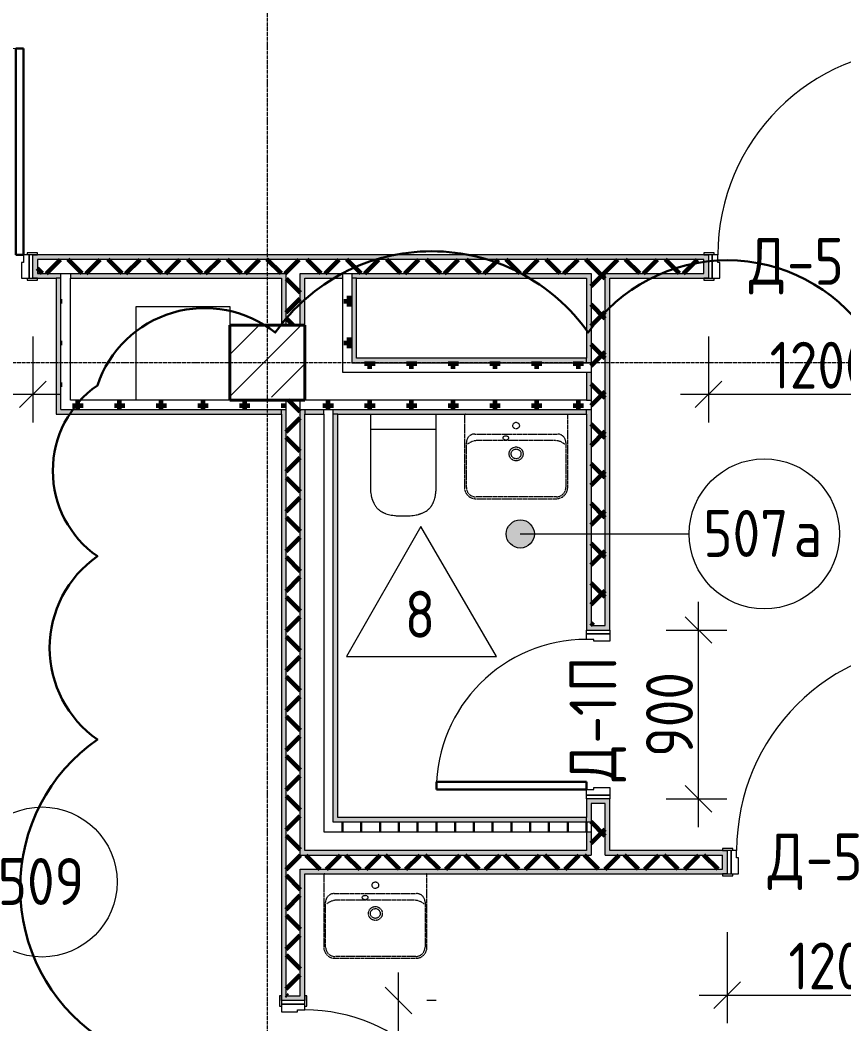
# Model space of a CAD drawing. Header units: millimetres. Extents: x -60946 to 138510, y -262288 to 24501.
# Drawn here: x 54292 to 58681, y -254833 to -249482 of the extents above; entities that cross this region are included whole.
import ezdxf

# ---------------------------------------------------------------- set-up
doc = ezdxf.new("R2010")
doc.units = ezdxf.units.MM
doc.linetypes.add('ADSK_Линия сетки', pattern=[25, 20, -2.5, 0, -2.5])
doc.linetypes.add('ADSK_Невидимые', pattern=[5, 3, -2])
for name, color, linetype, lineweight in [('2)Тип-2', 3, 'Continuous', 60), ('2)Тип-5', 1, 'Continuous', 60), ('Двери', 7, 'Continuous', 9), ('Марки дверей', 7, 'Continuous', 20), ('Марки помещений', 7, 'Continuous', 20), ('Несущие колонны', 7, 'Continuous', 18), ('Обобщенные модели', 7, 'ADSK_Невидимые', 18), ('Оси', 7, 'Continuous', 9), ('Перекрытие', 7, 'Continuous', 18), ('Размеры', 7, 'Continuous', 9), ('Сантехника', 7, 'Continuous', 18), ('Стены несущие', 7, 'Continuous', 30), ('Стены отделка', 7, 'Continuous', 30), ('Стены штриховка', 7, 'Continuous', 9)]:
    doc.layers.add(name, color=color, linetype=linetype, lineweight=lineweight)
doc.layers.add('2)Тип-4', color=7, linetype='Continuous', lineweight=30, true_color=0x0080c0)
doc.styles.add('GOST Common_2', font='', dxfattribs={"width": 0.9, "height": 250})
doc.styles.get('GOST Common_2').set_extended_font_data('GOST Common')
doc.dimstyles.new('ADSK_Основной_2_5_мм', dxfattribs={"dimscale": 304.8, "dimtxt": 251.428749, "dimasz": 0.463911, "dimexe": 0.492126, "dimexo": 0.984252, "dimgap": 0.098425, "dimtad": 1, "dimrnd": 0.01, "dimdsep": 46, "dimtxsty": 'GOST Common_2', "dimblk1": 'OBLIQUE', "dimblk2": 'OBLIQUE', "dimsah": 1, "dimcen": 0.09, "dimdle": 0.492126, "dimazin": 2, "dimtfac": 1, "dimtdec": 4, "dimtix": 1, "dimtmove": 0, "dimatfit": 3, "dimfxl": 1, "dimtvp": 1, "dimtolj": 1, "dimtzin": 0, "dimlwd": 20, "dimlwe": 20, "dimarcsym": 2})
pattern_1 = [(45, (9.36, -250313.7), (-106.066, 106.066), []), (135, (9.36, -250313.7), (-106.066, -106.066), [])]
pattern_2 = [(0, (9.36, -250313.7), (111.125, 111.125), [55.562, -166.687]), (90, (37.14, -250341.49), (-111.125, 111.125), [55.562, -166.687])]

# ---------------------------------------------------------------- blocks, each defined once
blk = doc.blocks.new('ADSK_КолоннаЖБ_Прямоугольная - 400x400 мм-1807143-Маркировочный 5-й')
at = {"layer": 'Несущие колонны', "lineweight": 40}
for p, q in [((-200, 200), (200, 200)), ((-200, -200), (-200, 200)), ((200, 200), (200, -200)), ((200, -200), (-200, -200))]:
    blk.add_line(p, q, dxfattribs=at)
blk = doc.blocks.new('Дверь однопольная медицин облиц CPL - Д-5Л 1200х2200 Дверной блок однопольный глухой_ левое открывание-2749538-Маркировочный 5-й')
at = {"layer": 'Двери', "lineweight": 30}
for p, q in [((550, 1162.5), (510, 1162.5)), ((510, 1162.5), (510, 62.5)), ((550, 62.5), (550, 1162.5)), ((510, 62.5), (550, 62.5))]:
    blk.add_line(p, q, dxfattribs=at)
at = {"layer": 'Двери'}
for p, q in [((-625, 72.5), (-625, 62.5)), ((-570, 72.5), (-625, 72.5)), ((-625, 62.5), (-600, 62.5)), ((-580, 62.5), (-600, 62.5)), ((-600, 62.5), (-600, -62.5)), ((-550, 62.5), (-580, 62.5)), ((-580, 62.5), (-580, -62.5)), ((-580, -62.5), (-580, 62.5)), ((-570, 62.5), (-570, 72.5)), ((-550, 22.5), (-550, 62.5)), ((580, 62.5), (550, 62.5)), ((550, 62.5), (550, 22.5)), ((625, 72.5), (570, 72.5)), ((570, 72.5), (570, 62.5)), ((580, -62.5), (580, 62.5)), ((600, 62.5), (580, 62.5)), ((580, 62.5), (580, -62.5)), ((600, -62.5), (600, 62.5)), ((600, 62.5), (625, 62.5)), ((625, 62.5), (625, 72.5)), ((-540, 22.5), (-550, 22.5)), ((-540, -62.5), (-540, 22.5)), ((550, 22.5), (540, 22.5)), ((540, 22.5), (540, -62.5)), ((-600, -62.5), (-625, -62.5)), ((-625, -62.5), (-625, -72.5)), ((-625, -72.5), (-570, -72.5)), ((-600, -62.5), (-580, -62.5)), ((-580, -62.5), (-540, -62.5)), ((-570, -72.5), (-570, -62.5)), ((540, -62.5), (580, -62.5)), ((570, -62.5), (570, -72.5)), ((570, -72.5), (625, -72.5)), ((580, -62.5), (600, -62.5)), ((625, -62.5), (600, -62.5)), ((625, -72.5), (625, -62.5))]:
    blk.add_line(p, q, dxfattribs=at)
blk.add_arc((550, 62.5), 1100, 90, 180, dxfattribs=at)
blk = doc.blocks.new('Дверь однопольная медицин облиц CPL - Д-3Л 1000х2200 Дверной блок однопольный глухой_ левое открывание-2653059-Маркировочный 5-й')
at = {"layer": 'Двери', "lineweight": 30}
for p, q in [((450, 962.5), (410, 962.5)), ((410, 962.5), (410, 62.5)), ((450, 62.5), (450, 962.5)), ((410, 62.5), (450, 62.5))]:
    blk.add_line(p, q, dxfattribs=at)
at = {"layer": 'Двери'}
for p, q in [((-525, 72.5), (-525, 62.5)), ((-470, 72.5), (-525, 72.5)), ((-525, 62.5), (-500, 62.5)), ((-480, 62.5), (-500, 62.5)), ((-500, 62.5), (-500, -62.5)), ((-450, 62.5), (-480, 62.5)), ((-480, 62.5), (-480, -62.5)), ((-480, -62.5), (-480, 62.5)), ((-470, 62.5), (-470, 72.5)), ((-450, 22.5), (-450, 62.5)), ((480, 62.5), (450, 62.5)), ((450, 62.5), (450, 22.5)), ((525, 72.5), (470, 72.5)), ((470, 72.5), (470, 62.5)), ((480, -62.5), (480, 62.5)), ((500, 62.5), (480, 62.5)), ((480, 62.5), (480, -62.5)), ((500, -62.5), (500, 62.5)), ((500, 62.5), (525, 62.5)), ((525, 62.5), (525, 72.5)), ((-440, 22.5), (-450, 22.5)), ((-440, -62.5), (-440, 22.5)), ((450, 22.5), (440, 22.5)), ((440, 22.5), (440, -62.5)), ((-500, -62.5), (-525, -62.5)), ((-525, -62.5), (-525, -72.5)), ((-525, -72.5), (-470, -72.5)), ((-500, -62.5), (-480, -62.5)), ((-480, -62.5), (-440, -62.5)), ((-470, -72.5), (-470, -62.5)), ((440, -62.5), (480, -62.5)), ((470, -62.5), (470, -72.5)), ((470, -72.5), (525, -72.5)), ((480, -62.5), (500, -62.5)), ((525, -62.5), (500, -62.5)), ((525, -72.5), (525, -62.5))]:
    blk.add_line(p, q, dxfattribs=at)
blk.add_arc((450, 62.5), 900, 90, 180, dxfattribs=at)
blk = doc.blocks.new('Дверь однопольная медицин облиц CPL - Д-5Л 1200х2200 Дверной блок однопольный глухой_ левое открывание-2653063-Маркировочный 5-й')
at = {"layer": 'Двери', "lineweight": 30}
for p, q in [((550, 1162.5), (510, 1162.5)), ((510, 1162.5), (510, 62.5)), ((550, 62.5), (550, 1162.5)), ((510, 62.5), (550, 62.5))]:
    blk.add_line(p, q, dxfattribs=at)
at = {"layer": 'Двери'}
for p, q in [((-625, 72.5), (-625, 62.5)), ((-570, 72.5), (-625, 72.5)), ((-625, 62.5), (-600, 62.5)), ((-580, 62.5), (-600, 62.5)), ((-600, 62.5), (-600, -62.5)), ((-550, 62.5), (-580, 62.5)), ((-580, 62.5), (-580, -62.5)), ((-580, -62.5), (-580, 62.5)), ((-570, 62.5), (-570, 72.5)), ((-550, 22.5), (-550, 62.5)), ((580, 62.5), (550, 62.5)), ((550, 62.5), (550, 22.5)), ((625, 72.5), (570, 72.5)), ((570, 72.5), (570, 62.5)), ((580, -62.5), (580, 62.5)), ((600, 62.5), (580, 62.5)), ((580, 62.5), (580, -62.5)), ((600, -62.5), (600, 62.5)), ((600, 62.5), (625, 62.5)), ((625, 62.5), (625, 72.5)), ((-540, 22.5), (-550, 22.5)), ((-540, -62.5), (-540, 22.5)), ((550, 22.5), (540, 22.5)), ((540, 22.5), (540, -62.5)), ((-600, -62.5), (-625, -62.5)), ((-625, -62.5), (-625, -72.5)), ((-625, -72.5), (-570, -72.5)), ((-600, -62.5), (-580, -62.5)), ((-580, -62.5), (-540, -62.5)), ((-570, -72.5), (-570, -62.5)), ((540, -62.5), (580, -62.5)), ((570, -62.5), (570, -72.5)), ((570, -72.5), (625, -72.5)), ((580, -62.5), (600, -62.5)), ((625, -62.5), (600, -62.5)), ((625, -72.5), (625, -62.5))]:
    blk.add_line(p, q, dxfattribs=at)
blk.add_arc((550, 62.5), 1100, 90, 180, dxfattribs=at)
blk = doc.blocks.new('Дверь однопольная медицин облиц CPL - Д-1П 950х2200 Дверной блок однопольный глухой_ правое открывание-2694544-Маркировочный 5-й')
at = {"layer": 'Двери', "lineweight": 30}
for p, q in [((-400, 862.5), (-360, 862.5)), ((-400, 62.5), (-400, 862.5)), ((-360, 862.5), (-360, 62.5)), ((-360, 62.5), (-400, 62.5))]:
    blk.add_line(p, q, dxfattribs=at)
at = {"layer": 'Двери'}
for p, q in [((-450, 62.5), (-430, 62.5)), ((-450, -62.5), (-450, 62.5)), ((-430, 62.5), (-400, 62.5)), ((-430, -62.5), (-430, 62.5)), ((-430, 62.5), (-430, -62.5)), ((-400, 62.5), (-400, 22.5)), ((400, 62.5), (430, 62.5)), ((400, 22.5), (400, 62.5)), ((430, 62.5), (430, -62.5)), ((430, 62.5), (450, 62.5)), ((430, -62.5), (430, 62.5)), ((450, 62.5), (450, -62.5)), ((-400, 22.5), (-390, 22.5)), ((-390, 22.5), (-390, -62.5)), ((390, 22.5), (400, 22.5)), ((390, -62.5), (390, 22.5)), ((-430, -62.5), (-450, -62.5)), ((-390, -62.5), (-430, -62.5)), ((430, -62.5), (390, -62.5)), ((450, -62.5), (430, -62.5))]:
    blk.add_line(p, q, dxfattribs=at)
blk.add_arc((-400, 62.5), 800, 0, 90, dxfattribs=at)
blk = doc.blocks.new('раковина малая EMMA SQUARE- Gala -27000 - 2700001 White в СУ-989951-Маркировочный 5-й')
at = {"layer": 'Обобщенные модели'}
for p, q in [((340, 487.5), (-90, 487.5)), ((-90, 477.5), (340, 477.5)), ((-150, 427.5), (-150, 42.5)), ((-140, 187.5), (-140, 427.5)), ((390, 427.5), (390, 187.5)), ((400, 42.5), (400, 427.5)), ((-80, 177.5), (330, 177.5)), ((345, 142.5), (-95, 142.5))]:
    blk.add_line(p, q, dxfattribs=at)
for centre, radius in [((125, 248.4), 37), ((125, 248.4), 26), ((125, 97.5), 17.5)]:
    blk.add_circle(centre, radius, dxfattribs=at)
for centre, radius, start, end in [((-90, 427.5), 60, 90, 180), ((340, 427.5), 60, 360, 90), ((-90, 427.5), 50, 90, 180), ((340, 427.5), 50, 0, 90), ((-95, 187.5), 45, 180, 270), ((-80, 261.9), 84.4, 229.7166, 270), ((330, 261.9), 84.4, 270, 310.2834), ((345, 187.5), 45, 270, 360), ((-145, 42.5), 5, 180, 270), ((395, 42.5), 5, 270, 360)]:
    blk.add_arc(centre, radius, start, end, dxfattribs=at)
blk.add_ellipse((179.6, 163.4), major_axis=(-15, 0), ratio=0.78541, dxfattribs=at)
blk = doc.blocks.new('Унитаз с инсталляцией безободковый - 34647L000 White-523071-Маркировочный 5-й')
at = {"layer": 'Сантехника'}
for p, q in [((-56.5, 397.5), (-56.5, 37.5)), ((293.8, 37.5), (293.8, 395.2)), ((-56.4, 118), (293.8, 118))]:
    blk.add_line(p, q, dxfattribs=at)
for points, knots in [([(124.3, 578.3), (116.2, 578.5), (101.1, 578.7), (81.6, 578), (64.7, 576.4), (50.3, 574), (40, 571.6), (32.7, 569.5), (27.6, 567.9), (22.8, 566.1), (16.9, 563.8), (7.5, 559.6), (-3.8, 553.7), (-15, 545.5), (-23.1, 536.9), (-28.5, 529.6), (-31.7, 525), (-34, 521.3), (-36.4, 517.3), (-38.7, 513), (-41, 508.4), (-43.2, 503.3), (-45.3, 497.8), (-48, 489.9), (-51, 478.7), (-53.9, 462.9), (-56, 444.4), (-57, 423), (-56.8, 406.3), (-56.5, 397.5)], [0, 0, 0, 0, 0.041667, 0.083333, 0.125, 0.166667, 0.208333, 0.229167, 0.25, 0.270833, 0.291667, 0.333333, 0.416667, 0.5, 0.583333, 0.625, 0.645833, 0.666667, 0.6875, 0.708333, 0.729167, 0.75, 0.770833, 0.791667, 0.833333, 0.875, 0.916667, 0.958333, 1, 1, 1, 1]), ([(293.8, 395.2), (294.1, 404.3), (294.3, 421.4), (293.5, 442.6), (291.6, 460.3), (289.5, 472.4), (287.5, 480.8), (286.2, 485.5), (285, 489.1), (284.2, 491.6), (283.3, 494), (282.4, 496.3), (281.5, 498.5), (280.6, 500.6), (279.7, 502.6), (278.8, 504.5), (277.9, 506.4), (276.8, 508.7), (274.7, 512.7), (271.9, 518), (268.7, 523.8), (265.2, 529.1), (261.5, 534.1), (257.3, 538.8), (252.3, 543.5), (246.6, 548.1), (240.9, 552.1), (235.7, 555.4), (231.5, 557.8), (226.9, 560.3), (222, 562.7), (216.6, 565), (209, 568), (198.2, 571.4), (183.3, 574.8), (166.2, 577.3), (146.8, 578.6), (132.1, 578.5), (124.3, 578.3)], [0, 0, 0, 0, 0.041667, 0.083333, 0.125, 0.166667, 0.1875, 0.208333, 0.21875, 0.229167, 0.239583, 0.25, 0.260417, 0.270833, 0.28125, 0.291667, 0.302083, 0.3125, 0.333333, 0.375, 0.416667, 0.458333, 0.5, 0.541667, 0.583333, 0.625, 0.666667, 0.6875, 0.708333, 0.729167, 0.75, 0.770833, 0.791667, 0.833333, 0.875, 0.916667, 0.958333, 1, 1, 1, 1])]:
    blk.add_open_spline(points, degree=3, knots=knots, dxfattribs=at)
blk = doc.blocks.new('раковина малая EMMA SQUARE- Gala -27000 - 2700001 White-582192-Маркировочный 5-й')
at = {"layer": 'Обобщенные модели'}
for p, q in [((340, 512.5), (-90, 512.5)), ((-90, 502.5), (340, 502.5)), ((-150, 452.5), (-150, 67.5)), ((-140, 212.5), (-140, 452.5)), ((390, 452.5), (390, 212.5)), ((400, 67.5), (400, 452.5)), ((345, 167.5), (-95, 167.5)), ((-80, 202.5), (330, 202.5))]:
    blk.add_line(p, q, dxfattribs=at)
for centre, radius in [((125, 273.4), 37), ((125, 273.4), 26), ((125, 122.5), 17.5)]:
    blk.add_circle(centre, radius, dxfattribs=at)
for centre, radius, start, end in [((-90, 452.5), 60, 90, 180), ((-90, 452.5), 50, 90, 180), ((340, 452.5), 60, 360, 90), ((340, 452.5), 50, 0, 90), ((-80, 286.9), 84.4, 229.7166, 270), ((330, 286.9), 84.4, 270, 310.2834), ((-95, 212.5), 45, 180, 270), ((345, 212.5), 45, 270, 360), ((-145, 67.5), 5, 180, 270), ((395, 67.5), 5, 270, 0)]:
    blk.add_arc(centre, radius, start, end, dxfattribs=at)
blk.add_ellipse((179.6, 188.4), major_axis=(-15, 0), ratio=0.78541, dxfattribs=at)
blk = doc.blocks.new('ADSK_Марка_Помещение_ОдноЗначение - Номер-159740-Маркировочный 5-й')
at = {"layer": 'Марки помещений'}
blk.add_circle((0, 0), 4, dxfattribs=at)
blk = doc.blocks.new('_Oblique')
at = {"color": 0, "linetype": 'ByBlock', "lineweight": -2}
blk.add_line((-0.5, -0.5), (0.5, 0.5), dxfattribs=at)
blk = doc.blocks.new('*D6878')
at = {"layer": 'Defpoints', "color": 0, "transparency": 16777216}
for p in [(57434.4, -252733.7), (57906.6, -252733.7), (57434.4, -253633.7)]:
    blk.add_point(p, dxfattribs=at)
at = {"layer": 'Размеры', "color": 0, "lineweight": 20, "transparency": 16777216}
for p, q in [((57906.6, -253783.7), (57906.6, -252583.7)), ((57734.4, -252733.7), (58056.6, -252733.7)), ((57734.4, -253633.7), (58056.6, -253633.7))]:
    blk.add_line(p, q, dxfattribs=at)
at = {"layer": 'Размеры', "color": 0, "lineweight": 20, "transparency": 16777216, "xscale": 141.4, "yscale": 141.4, "zscale": 141.4}
for p, rotation in [((57906.6, -252733.7), 90), ((57906.6, -253633.7), 270)]:
    blk.add_blockref('_Oblique', p, dxfattribs=dict(at, rotation=rotation))
at = {"layer": 'Размеры', "color": 0, "lineweight": 9, "transparency": 16777216, "insert": (57751.6, -253183.7), "char_height": 250, "width": 567.632, "attachment_point": 5, "rotation": 90, "style": 'GOST Common_2'}
blk.add_mtext('\\A1;900', dxfattribs=at)
blk = doc.blocks.new('*D6879')
at = {"layer": 'Defpoints', "color": 0, "transparency": 16777216}
for p in [(58059.4, -254043.7), (59259.4, -254043.7), (59259.4, -254679.6)]:
    blk.add_point(p, dxfattribs=at)
at = {"layer": 'Размеры', "color": 0, "lineweight": 20, "transparency": 16777216}
for p, q in [((58059.4, -254343.7), (58059.4, -254829.6)), ((59259.4, -254343.7), (59259.4, -254829.6)), ((57909.4, -254679.6), (59409.4, -254679.6))]:
    blk.add_line(p, q, dxfattribs=at)
at = {"layer": 'Размеры', "color": 0, "lineweight": 20, "transparency": 16777216, "xscale": 141.4, "yscale": 141.4, "zscale": 141.4, "rotation": 180}
blk.add_blockref('_Oblique', (58059.4, -254679.6), dxfattribs=at)
at = {"layer": 'Размеры', "color": 0, "lineweight": 20, "transparency": 16777216, "xscale": 141.4, "yscale": 141.4, "zscale": 141.4}
blk.add_blockref('_Oblique', (59259.4, -254679.6), dxfattribs=at)
at = {"layer": 'Размеры', "color": 0, "lineweight": 9, "transparency": 16777216, "insert": (58659.4, -254524.6), "char_height": 250, "width": 700.591, "attachment_point": 5, "style": 'GOST Common_2'}
blk.add_mtext('\\A1;1200', dxfattribs=at)
blk = doc.blocks.new('*D6880')
at = {"layer": 'Defpoints', "color": 0, "transparency": 16777216}
for p in [(57959.4, -250868.7), (59159.4, -250868.7), (59159.4, -251477.1)]:
    blk.add_point(p, dxfattribs=at)
at = {"layer": 'Размеры', "color": 0, "lineweight": 20, "transparency": 16777216}
for p, q in [((57959.4, -251168.7), (57959.4, -251627.1)), ((59159.4, -251168.7), (59159.4, -251627.1)), ((57809.4, -251477.1), (59309.4, -251477.1))]:
    blk.add_line(p, q, dxfattribs=at)
at = {"layer": 'Размеры', "color": 0, "lineweight": 20, "transparency": 16777216, "xscale": 141.4, "yscale": 141.4, "zscale": 141.4, "rotation": 180}
blk.add_blockref('_Oblique', (57959.4, -251477.1), dxfattribs=at)
at = {"layer": 'Размеры', "color": 0, "lineweight": 20, "transparency": 16777216, "xscale": 141.4, "yscale": 141.4, "zscale": 141.4}
blk.add_blockref('_Oblique', (59159.4, -251477.1), dxfattribs=at)
at = {"layer": 'Размеры', "color": 0, "lineweight": 9, "transparency": 16777216, "insert": (58559.4, -251322.1), "char_height": 250, "width": 700.591, "attachment_point": 5, "style": 'GOST Common_2'}
blk.add_mtext('\\A1;1200', dxfattribs=at)
blk = doc.blocks.new('*D6882')
at = {"layer": 'Defpoints', "color": 0, "transparency": 16777216}
for p in [(53159.4, -250868.7), (54359.4, -250868.7), (54359.4, -251477.1)]:
    blk.add_point(p, dxfattribs=at)
at = {"layer": 'Размеры', "color": 0, "lineweight": 20, "transparency": 16777216}
for p, q in [((53159.4, -251168.7), (53159.4, -251627.1)), ((54359.4, -251168.7), (54359.4, -251627.1)), ((53009.4, -251477.1), (54509.4, -251477.1))]:
    blk.add_line(p, q, dxfattribs=at)
at = {"layer": 'Размеры', "color": 0, "lineweight": 20, "transparency": 16777216, "xscale": 141.4, "yscale": 141.4, "zscale": 141.4, "rotation": 180}
blk.add_blockref('_Oblique', (53159.4, -251477.1), dxfattribs=at)
at = {"layer": 'Размеры', "color": 0, "lineweight": 20, "transparency": 16777216, "xscale": 141.4, "yscale": 141.4, "zscale": 141.4}
blk.add_blockref('_Oblique', (54359.4, -251477.1), dxfattribs=at)
at = {"layer": 'Размеры', "color": 0, "lineweight": 9, "transparency": 16777216, "insert": (53759.4, -251322.1), "char_height": 250, "width": 700.591, "attachment_point": 5, "style": 'GOST Common_2'}
blk.add_mtext('\\A1;1200', dxfattribs=at)
blk = doc.blocks.new('*D6883')
at = {"layer": 'Defpoints', "color": 0, "transparency": 16777216}
for p in [(56207.9, -254708.7), (56307.9, -254708.7), (56207.9, -255708.7)]:
    blk.add_point(p, dxfattribs=at)
at = {"layer": 'Размеры', "color": 0, "lineweight": 20, "transparency": 16777216}
for p, q in [((56307.9, -255858.7), (56307.9, -254558.7)), ((56507.9, -254708.7), (56457.9, -254708.7)), ((56507.9, -255708.7), (56457.9, -255708.7))]:
    blk.add_line(p, q, dxfattribs=at)
at = {"layer": 'Размеры', "color": 0, "lineweight": 20, "transparency": 16777216, "xscale": 141.4, "yscale": 141.4, "zscale": 141.4}
for p, rotation in [((56307.9, -254708.7), 90), ((56307.9, -255708.7), 270)]:
    blk.add_blockref('_Oblique', p, dxfattribs=dict(at, rotation=rotation))
at = {"layer": 'Размеры', "color": 0, "lineweight": 9, "transparency": 16777216, "insert": (56152.9, -255208.7), "char_height": 250, "width": 700.591, "attachment_point": 5, "rotation": 90, "style": 'GOST Common_2'}
blk.add_mtext('\\A1;1000', dxfattribs=at)
blk = doc.blocks.new('ADSK_Марка_Помещение_ТипПола_ГОСТ21-501-2011 - Отделка пола-1456712-Маркировочный 5-й')
at = {"layer": 'Марки помещений'}
for p, q in [((0, 6.934), (-3.965, 0)), ((4.041, 0), (0, 6.934)), ((-3.965, 0), (4.041, 0))]:
    blk.add_line(p, q, dxfattribs=at)

msp = doc.modelspace()

# ---------------------------------------------------------------- hatches: boundary and pattern name
at = {"layer": '2)Тип-2'}
h = msp.add_hatch(color=256, dxfattribs=at)
h.paths.add_polyline_path([(61460.6791, -250758.7359), (61559.3615, -250758.7359), (61559.3615, -250733.7359), (59184.3615, -250733.7359), (59184.3615, -250758.7359), (60016.7655, -250758.7359)])
h.paths.add_polyline_path([(45577.63, -250758.7359), (50909.3615, -250758.7359), (50909.3615, -250733.7359), (44259.3615, -250733.7359), (44259.3615, -250758.7359)])
h.paths.add_polyline_path([(57128.9384, -250758.7359), (57934.3615, -250758.7359), (57934.3615, -250733.7359), (54384.3615, -250733.7359), (54384.3615, -250758.7359), (55685.0249, -250758.7359)])
h.paths.add_polyline_path([(52159.3615, -250758.7359), (53134.3615, -250758.7359), (53134.3615, -250733.7359), (52159.3615, -250733.7359)])
h = msp.add_hatch(color=256, dxfattribs=at)
h.paths.add_polyline_path([(56084.3615, -250858.7359), (57334.3615, -250858.7359), (57334.3615, -250833.7359), (56059.3615, -250833.7359), (56059.3615, -250858.7359)])
h.paths.add_polyline_path([(49909.3707, -250858.7359), (50734.3615, -250858.7359), (50734.3615, -250833.7359), (48659.3615, -250833.7359), (48659.3615, -250858.7359)])
h.paths.add_polyline_path([(61460.6791, -250858.7359), (61559.3615, -250858.7359), (61559.3615, -250833.7359), (59184.3615, -250833.7359), (59184.3615, -250733.7359), (59159.3615, -250733.7359), (59159.3615, -250858.7359), (60016.7655, -250858.7359)])
h.paths.add_polyline_path([(50934.3615, -250858.7359), (50934.3615, -250733.7359), (50909.3615, -250733.7359), (50909.3615, -250833.7359), (50784.3615, -250833.7359), (50784.3615, -250858.7359), (50809.3615, -250858.7359)])
h.paths.add_polyline_path([(45484.3615, -250858.7359), (45509.3615, -250858.7359), (45509.3615, -250833.7359), (44309.3615, -250833.7359), (44309.3615, -250858.7359)])
h.paths.add_polyline_path([(57434.3615, -250858.7359), (57959.3615, -250858.7359), (57959.3615, -250733.7359), (57934.3615, -250733.7359), (57934.3615, -250833.7359), (57409.3615, -250833.7359), (57409.3615, -250858.7359)])
h.paths.add_polyline_path([(52334.3615, -250858.7359), (52959.3615, -250858.7359), (52959.3615, -250833.7359), (52334.3615, -250833.7359)])
h.paths.add_polyline_path([(52134.3615, -250858.7359), (52284.3615, -250858.7359), (52284.3615, -250833.7359), (52159.3615, -250833.7359), (52159.3615, -250733.7359), (52134.3615, -250733.7359)])
h.paths.add_polyline_path([(45584.3615, -250858.7359), (48609.3615, -250858.7359), (48609.3615, -250833.7359), (45584.3615, -250833.7359)])
h.paths.add_polyline_path([(55809.3615, -250858.7359), (56009.3615, -250858.7359), (56009.3615, -250833.7359), (55784.3615, -250833.7359), (55784.3615, -250858.7359)])
h.paths.add_polyline_path([(55685.0249, -250858.7359), (55709.3615, -250858.7359), (55709.3615, -250833.7359), (54559.3615, -250833.7359), (54559.3615, -250858.7359), (55684.3615, -250858.7359)])
h.paths.add_polyline_path([(53159.3615, -250858.7359), (53159.3615, -250733.7359), (53134.3615, -250733.7359), (53134.3615, -250833.7359), (53009.3615, -250833.7359), (53009.3615, -250858.7359), (53034.3615, -250858.7359)])
h.paths.add_polyline_path([(54509.3615, -250858.7359), (54509.3615, -250833.7359), (54384.3615, -250833.7359), (54384.3615, -250733.7359), (54359.3615, -250733.7359), (54359.3615, -250858.7359), (54484.3615, -250858.7359)])
h = msp.add_hatch(dxfattribs=at)
h.set_pattern_fill('FP_4', color=256, style=0, pattern_type=2)
h.set_pattern_definition(pattern_1)
h.paths.add_polyline_path([(45509.3615, -250833.7359), (50909.3615, -250833.7359), (50909.3615, -250758.7359), (44259.3615, -250758.7359), (44259.3615, -250833.7359), (44309.3615, -250833.7359)])
h.paths.add_polyline_path([(57409.3615, -250833.7359), (57934.3615, -250833.7359), (57934.3615, -250758.7359), (54384.3615, -250758.7359), (54384.3615, -250833.7359), (57334.3615, -250833.7359)])
h.paths.add_polyline_path([(59184.3615, -250833.7359), (61559.3615, -250833.7359), (61559.3615, -250758.7359), (59184.3615, -250758.7359)])
h.paths.add_polyline_path([(53134.3615, -250833.7359), (53134.3615, -250758.7359), (52159.3615, -250758.7359), (52159.3615, -250833.7359), (53009.3615, -250833.7359)])
h = msp.add_hatch(color=256, dxfattribs=at)
h.paths.add_polyline_path([(55709.3615, -257258.7359), (55709.3615, -255733.7359), (55809.3615, -255733.7359), (55809.3615, -255708.7359), (55684.3615, -255708.7359), (55684.3615, -257258.7359)])
h.paths.add_polyline_path([(55684.3615, -254708.7359), (55809.3615, -254708.7359), (55809.3615, -254683.7359), (55709.3615, -254683.7359), (55709.3615, -251558.7359), (55684.3615, -251558.7359), (55684.3615, -252313.4587)])
h.paths.add_polyline_path([(55709.3615, -251108.7359), (55709.3615, -250858.7359), (55684.3615, -250858.7359), (55685.0249, -251108.7359)])
h = msp.add_hatch(dxfattribs=at)
h.set_pattern_fill('FP_4', color=256, style=0, pattern_type=2)
h.set_pattern_definition(pattern_1)
h.paths.add_polyline_path([(55709.3615, -257258.7359), (55784.3615, -257258.7359), (55784.3615, -255733.7359), (55709.3615, -255733.7359)])
h.paths.add_polyline_path([(55784.3615, -254683.7359), (55784.3615, -251508.7359), (55709.3615, -251508.7359), (55709.3615, -254683.7359)])
h.paths.add_polyline_path([(55784.3615, -251108.7359), (55784.3615, -250833.7359), (55709.3615, -250833.7359), (55709.3615, -251108.7359)])
h = msp.add_hatch(color=256, dxfattribs=at)
h.paths.add_polyline_path([(55784.3615, -257258.7359), (55809.3615, -257258.7359), (55809.3615, -255733.7359), (55784.3615, -255733.7359)])
h.paths.add_polyline_path([(55784.3615, -254683.7359), (55809.3615, -254683.7359), (55809.3615, -254008.7359), (55784.3615, -254008.7359), (55784.3615, -254223.3363)])
h.paths.add_polyline_path([(55784.3615, -253933.7359), (55809.3615, -253933.7359), (55809.3615, -251558.7359), (55784.3615, -251558.7359), (55784.3615, -253586.7104)])
h.paths.add_polyline_path([(55809.3615, -251108.7359), (55809.3615, -250858.7359), (55784.3615, -250858.7359), (55784.3615, -251108.7359)])
h = msp.add_hatch(color=256, dxfattribs=at)
h.paths.add_polyline_path([(57334.3615, -253908.7359), (57334.3615, -253808.7359), (57309.3615, -253808.7359), (57309.3615, -253908.7359)])
h.paths.add_polyline_path([(57334.3615, -253758.7359), (57334.3615, -253658.7359), (57309.3615, -253658.7359), (57309.3615, -253758.7359)])
h.paths.add_polyline_path([(57309.3615, -252708.7359), (57334.3615, -252708.7359), (57334.3615, -251558.7359), (57309.3615, -251558.7359), (57309.3615, -252313.4587)])
h.paths.add_polyline_path([(57334.3615, -251508.7359), (57334.3615, -251358.7359), (57309.3615, -251358.7359), (57309.3615, -251508.7359)])
h.paths.add_polyline_path([(57334.3615, -251308.7359), (57334.3615, -250858.7359), (57309.3615, -250858.7359), (57309.3615, -251308.7359)])
h = msp.add_hatch(color=256, dxfattribs=at)
h.paths.add_polyline_path([(57434.3615, -253908.7359), (57434.3615, -253633.7359), (57309.3615, -253633.7359), (57309.3615, -253658.7359), (57409.3615, -253658.7359), (57409.3615, -253908.7359)])
h.paths.add_polyline_path([(57309.3615, -252733.7359), (57434.3615, -252733.7359), (57434.3615, -250858.7359), (57409.3615, -250858.7359), (57409.3615, -252708.7359), (57309.3615, -252708.7359)])
h = msp.add_hatch(dxfattribs=at)
h.set_pattern_fill('FP_4', color=256, style=0, pattern_type=2)
h.set_pattern_definition(pattern_1)
h.paths.add_polyline_path([(57409.3615, -253933.7359), (57409.3615, -253658.7359), (57334.3615, -253658.7359), (57334.3615, -253933.7359)])
h.paths.add_polyline_path([(57334.3615, -252708.7359), (57409.3615, -252708.7359), (57409.3615, -250833.7359), (57334.3615, -250833.7359), (57334.3615, -252313.4587)])
h = msp.add_hatch(color=256, dxfattribs=at)
h.paths.add_polyline_path([(57850.8952, -254033.7359), (58059.3615, -254033.7359), (58059.3615, -253908.7359), (58034.3615, -253908.7359), (58034.3615, -254008.7359), (55809.3615, -254008.7359), (55809.3615, -254033.7359), (57128.9384, -254033.7359)])
h.paths.add_polyline_path([(61559.3615, -254033.7359), (61559.3615, -254008.7359), (59284.3615, -254008.7359), (59284.3615, -253908.7359), (59259.3615, -253908.7359), (59259.3615, -254033.7359), (61460.6791, -254033.7359)])
h = msp.add_hatch(color=256, dxfattribs=at)
h.paths.add_polyline_path([(57334.3615, -253933.7359), (57334.3615, -253908.7359), (55809.3615, -253908.7359), (55809.3615, -253933.7359), (57128.9384, -253933.7359)])
h.paths.add_polyline_path([(61559.3615, -253933.7359), (61559.3615, -253908.7359), (59284.3615, -253908.7359), (59284.3615, -253933.7359), (61460.6791, -253933.7359)])
h.paths.add_polyline_path([(57409.3615, -253933.7359), (58034.3615, -253933.7359), (58034.3615, -253908.7359), (57409.3615, -253908.7359)])
h = msp.add_hatch(dxfattribs=at)
h.set_pattern_fill('FP_4', color=256, style=0, pattern_type=2)
h.set_pattern_definition(pattern_1)
h.paths.add_polyline_path([(59284.3615, -254008.7359), (61559.3615, -254008.7359), (61559.3615, -253933.7359), (59284.3615, -253933.7359)])
h.paths.add_polyline_path([(57128.9384, -254008.7359), (58034.3615, -254008.7359), (58034.3615, -253933.7359), (55784.3615, -253933.7359), (55784.3615, -254008.7359), (56406.9817, -254008.7359)])
at = {"layer": '2)Тип-4', "true_color": 0x0080c0, "transparency": 33554687}
for points in [[(55959.3615, -253758.7359), (55984.3615, -253758.7359), (55984.3615, -251583.7359), (55959.3615, -251583.7359), (55959.3615, -253586.7104)], [(57128.9384, -253758.7359), (57309.3615, -253758.7359), (57309.3615, -253733.7359), (55984.3615, -253733.7359), (55984.3615, -253758.7359), (56406.9817, -253758.7359)]]:
    msp.add_hatch(color=142, dxfattribs=at).paths.add_polyline_path(points)
h = msp.add_hatch(dxfattribs=at)
h.set_pattern_fill('FP_5', color=142, style=0, pattern_type=2)
h.set_pattern_definition([(90, (9.36, -250313.7), (-100, 6e-15), [])])
h.paths.add_polyline_path([(56406.9817, -253808.7359), (57334.3615, -253808.7359), (57334.3615, -253758.7359), (55959.3615, -253758.7359), (55959.3615, -253808.7359), (55984.3615, -253808.7359)])
at = {"layer": '2)Тип-5', "true_color": 0xd50000}
for points in [[(54509.3615, -251558.7359), (54509.3615, -250858.7359), (54484.3615, -250858.7359), (54484.3615, -251558.7359)], [(56059.3615, -251283.7359), (56084.3615, -251283.7359), (56084.3615, -250858.7359), (56059.3615, -250858.7359), (56059.3615, -251040.207)], [(56406.9817, -251308.7359), (57309.3615, -251308.7359), (57309.3615, -251283.7359), (56059.3615, -251283.7359), (56059.3615, -251308.7359)], [(54484.3615, -251583.7359), (55684.3615, -251583.7359), (55684.3615, -251558.7359), (54484.3615, -251558.7359)]]:
    msp.add_hatch(color=12, dxfattribs=at).paths.add_polyline_path(points)
h = msp.add_hatch(dxfattribs=at)
h.set_pattern_fill('FP_8', color=12, style=0, pattern_type=2)
h.set_pattern_definition(pattern_2)
h.paths.add_polyline_path([(54559.3615, -251508.7359), (54559.3615, -250833.7359), (54509.3615, -250833.7359), (54509.3615, -251508.7359)])
h = msp.add_hatch(dxfattribs=at)
h.set_pattern_fill('FP_8', color=12, style=0, pattern_type=2)
h.set_pattern_definition(pattern_2)
h.paths.add_polyline_path([(56059.3615, -251308.7359), (56059.3615, -250833.7359), (56009.3615, -250833.7359), (56009.3615, -251308.7359), (56046.0033, -251308.7359)])
h = msp.add_hatch(dxfattribs=at)
h.set_pattern_fill('FP_8', color=12, style=0, pattern_type=2)
h.set_pattern_definition(pattern_2)
h.paths.add_polyline_path([(56406.9817, -251358.7359), (57334.3615, -251358.7359), (57334.3615, -251308.7359), (56009.3615, -251308.7359), (56009.3615, -251358.7359), (56046.0033, -251358.7359)])
h = msp.add_hatch(dxfattribs=at)
h.set_pattern_fill('FP_8', color=12, style=0, pattern_type=2)
h.set_pattern_definition(pattern_2)
h.paths.add_polyline_path([(55709.3615, -251558.7359), (55709.3615, -251508.7359), (54509.3615, -251508.7359), (54509.3615, -251558.7359), (55685.0249, -251558.7359)])
h = msp.add_hatch(dxfattribs=at)
h.set_pattern_fill('FP_8', color=12, style=0, pattern_type=2)
h.set_pattern_definition(pattern_2)
h.paths.add_polyline_path([(56046.0033, -251558.7359), (57334.3615, -251558.7359), (57334.3615, -251508.7359), (55784.3615, -251508.7359), (55784.3615, -251558.7359), (55959.3615, -251558.7359)])
h = msp.add_hatch(color=12, dxfattribs=at)
h.paths.add_polyline_path([(57128.9384, -251583.7359), (57309.3615, -251583.7359), (57309.3615, -251558.7359), (55959.3615, -251558.7359), (55959.3615, -251583.7359), (56406.9817, -251583.7359)])
h.paths.add_polyline_path([(55809.3615, -251583.7359), (55909.3615, -251583.7359), (55909.3615, -251558.7359), (55809.3615, -251558.7359)])
at = {"layer": 'Марки помещений'}
h = msp.add_hatch(color=256, dxfattribs=at)
edge = h.paths.add_edge_path()
edge.add_arc((56956.7304, -252221.559), 75, 0, 360)
at = {"layer": 'Несущие колонны', "lineweight": 9}
h = msp.add_hatch(dxfattribs=at)
h.set_pattern_fill('FP_1', color=256, style=0, pattern_type=2)
h.set_pattern_definition([(45, (9.36, -250313.7), (-224.5064, 224.5064), []), (45, (233.87, -250313.7), (-224.5064, 224.5064), [396.875, -79.375, 3.353, -76.022])])
h.paths.add_polyline_path([(55709.3615, -251508.7359), (55809.3615, -251508.7359), (55809.3615, -251108.7359), (55409.3615, -251108.7359), (55409.3615, -251508.7359), (55685.0249, -251508.7359)])

# ---------------------------------------------------------------- linework, layer by layer
at = {"layer": '2)Тип-4', "color": 5}
msp.add_lwpolyline([(54703.3522, -254898.6592, -0.52056705), (54703.3522, -253317.0355, -0.52056705), (54703.3522, -252340.5892, -0.52056705), (54703.3522, -251429.4028, -0.52056705), (55651.4044, -251148.4364, -0.52056705), (57318.0879, -251148.4364, -0.52056705), (58799.5758, -251148.4364, -0.52056705), (58857.8415, -252026.7588, -0.52056705), (58857.8415, -253165.7612, -0.52056705), (58857.8415, -254854.9036, -0.52056705), (57568.9834, -254898.6592, -0.52056705), (56005.5335, -254898.6592, -0.52056705)], format="xyb", close=True, dxfattribs=at)
at = {"layer": 'Марки помещений'}
msp.add_line((56956.7304, -252221.559), (57856.8656, -252221.559), dxfattribs=at)
msp.add_circle((56956.7304, -252221.559), 75, dxfattribs=at)
at = {"layer": 'Несущие колонны', "lineweight": 9}
for p, q in [((55684.3615, -251108.7359), (55409.3615, -251108.7359)), ((55409.3615, -251108.7359), (55409.3615, -251508.7359)), ((55709.3615, -251108.7359), (55684.3615, -251108.7359)), ((55784.3615, -251108.7359), (55709.3615, -251108.7359)), ((55809.3615, -251108.7359), (55784.3615, -251108.7359)), ((55809.3615, -251508.7359), (55809.3615, -251108.7359)), ((55409.3615, -251508.7359), (55684.3615, -251508.7359)), ((55684.3615, -251508.7359), (55709.3615, -251508.7359)), ((55709.3615, -251508.7359), (55784.3615, -251508.7359)), ((55784.3615, -251508.7359), (55809.3615, -251508.7359))]:
    msp.add_line(p, q, dxfattribs=at)
at = {"layer": 'Оси', "color": 253, "linetype": 'ADSK_Линия сетки', "lineweight": 5, "true_color": 0xaaaaaa}
for p, q in [((55609.3615, -261287.5872), (55609.3615, -240286.2598)), ((62528.5982, -251308.7359), (-25230.7352, -251308.7359))]:
    msp.add_line(p, q, dxfattribs=at)
at = {"layer": 'Перекрытие'}
for p, q in [((54909.3615, -251508.7359), (54909.3615, -251008.7359)), ((54909.3615, -251008.7359), (55409.3615, -251008.7359)), ((55409.3615, -251008.7359), (55409.3615, -251108.7359))]:
    msp.add_line(p, q, dxfattribs=at)
at = {"layer": 'Стены несущие', "lineweight": 9}
for p, q in [((57959.3615, -250733.7359), (54359.3615, -250733.7359)), ((54359.3615, -250858.7359), (54484.3615, -250858.7359)), ((54559.3615, -250858.7359), (55684.3615, -250858.7359)), ((54559.3615, -251508.7359), (54559.3615, -250858.7359)), ((55684.3615, -250858.7359), (55684.3615, -251108.7359)), ((55809.3615, -251108.7359), (55809.3615, -250858.7359)), ((55809.3615, -250858.7359), (56009.3615, -250858.7359)), ((56009.3615, -250858.7359), (56009.3615, -251358.7359)), ((56084.3615, -250858.7359), (57309.3615, -250858.7359)), ((57309.3615, -250858.7359), (57309.3615, -251283.7359)), ((57434.3615, -250858.7359), (57959.3615, -250858.7359)), ((57434.3615, -252733.7359), (57434.3615, -250858.7359)), ((56009.3615, -251358.7359), (57309.3615, -251358.7359)), ((57309.3615, -251358.7359), (57309.3615, -251508.7359)), ((55709.3615, -251508.7359), (54559.3615, -251508.7359)), ((57309.3615, -251508.7359), (55809.3615, -251508.7359)), ((55684.3615, -251583.7359), (55684.3615, -254708.7359)), ((55809.3615, -253908.7359), (55809.3615, -251583.7359)), ((55909.3615, -251583.7359), (55909.3615, -253808.7359)), ((57309.3615, -251583.7359), (57309.3615, -252733.7359)), ((57309.3615, -253633.7359), (57309.3615, -253733.7359)), ((57434.3615, -253908.7359), (57434.3615, -253633.7359)), ((55909.3615, -253808.7359), (57309.3615, -253808.7359)), ((57309.3615, -253808.7359), (57309.3615, -253908.7359)), ((57309.3615, -253908.7359), (55809.3615, -253908.7359)), ((58059.3615, -253908.7359), (57434.3615, -253908.7359)), ((55809.3615, -254708.7359), (55809.3615, -254033.7359)), ((55809.3615, -254033.7359), (58059.3615, -254033.7359))]:
    msp.add_line(p, q, dxfattribs=at)
at = {"layer": 'Стены отделка', "lineweight": 9}
for p, q in [((54484.3615, -250858.7359), (54484.3615, -251583.7359)), ((56084.3615, -251283.7359), (56084.3615, -250858.7359)), ((57309.3615, -251283.7359), (56084.3615, -251283.7359)), ((54484.3615, -251583.7359), (55684.3615, -251583.7359)), ((55809.3615, -251583.7359), (55909.3615, -251583.7359)), ((55984.3615, -251583.7359), (57309.3615, -251583.7359)), ((55984.3615, -253733.7359), (55984.3615, -251583.7359)), ((57309.3615, -253733.7359), (55984.3615, -253733.7359))]:
    msp.add_line(p, q, dxfattribs=at)
at = {"layer": 'Стены штриховка', "lineweight": 9}
for p, q in [((57934.3615, -250758.7359), (54384.3615, -250758.7359)), ((54384.3615, -250758.7359), (54384.3615, -250833.7359)), ((57934.3615, -250833.7359), (57934.3615, -250758.7359)), ((54384.3615, -250833.7359), (55709.3615, -250833.7359)), ((54509.3615, -250858.7359), (54484.3615, -250858.7359)), ((54509.3615, -251558.7359), (54509.3615, -250833.7359)), ((54559.3615, -250833.7359), (54559.3615, -250858.7359)), ((55709.3615, -251108.7359), (55709.3615, -250833.7359)), ((55784.3615, -251108.7359), (55784.3615, -250833.7359)), ((55784.3615, -250833.7359), (57334.3615, -250833.7359)), ((56009.3615, -250833.7359), (56009.3615, -250858.7359)), ((56059.3615, -250833.7359), (56059.3615, -251308.7359)), ((56084.3615, -250858.7359), (56059.3615, -250858.7359)), ((57334.3615, -250833.7359), (57334.3615, -252708.7359)), ((57409.3615, -250833.7359), (57934.3615, -250833.7359)), ((57409.3615, -252708.7359), (57409.3615, -250833.7359)), ((55684.3615, -251108.7359), (55809.3615, -251108.7359)), ((57309.3615, -251308.7359), (57309.3615, -251283.7359)), ((56059.3615, -251308.7359), (57334.3615, -251308.7359)), ((57309.3615, -251358.7359), (57334.3615, -251358.7359)), ((55784.3615, -251508.7359), (55709.3615, -251508.7359)), ((55709.3615, -254683.7359), (55709.3615, -251508.7359)), ((55784.3615, -253933.7359), (55784.3615, -251508.7359)), ((57309.3615, -251508.7359), (57334.3615, -251508.7359)), ((54509.3615, -251558.7359), (55709.3615, -251558.7359)), ((55684.3615, -251583.7359), (55684.3615, -251558.7359)), ((55784.3615, -251558.7359), (57334.3615, -251558.7359)), ((55809.3615, -251558.7359), (55809.3615, -251583.7359)), ((55909.3615, -251583.7359), (55909.3615, -251558.7359)), ((55959.3615, -253758.7359), (55959.3615, -251558.7359)), ((55984.3615, -251583.7359), (55959.3615, -251583.7359)), ((57309.3615, -251583.7359), (57309.3615, -251558.7359)), ((57334.3615, -252708.7359), (57409.3615, -252708.7359)), ((57409.3615, -253658.7359), (57334.3615, -253658.7359)), ((57334.3615, -253658.7359), (57334.3615, -253933.7359)), ((57409.3615, -253933.7359), (57409.3615, -253658.7359)), ((57309.3615, -253758.7359), (57309.3615, -253733.7359)), ((57334.3615, -253758.7359), (55959.3615, -253758.7359)), ((57309.3615, -253808.7359), (57334.3615, -253808.7359)), ((55784.3615, -253933.7359), (57334.3615, -253933.7359)), ((57409.3615, -253933.7359), (58034.3615, -253933.7359)), ((58034.3615, -254008.7359), (58034.3615, -253933.7359)), ((55784.3615, -254683.7359), (55784.3615, -254008.7359)), ((55784.3615, -254008.7359), (58034.3615, -254008.7359)), ((55709.3615, -254683.7359), (55784.3615, -254683.7359))]:
    msp.add_line(p, q, dxfattribs=at)

# ---------------------------------------------------------------- block references
at = {"layer": 'Двери'}
for name, p in [('Дверь однопольная медицин облиц CPL - Д-5Л 1200х2200 Дверной блок однопольный глухой_ левое открывание-2653063-Маркировочный 5-й', (53759.3615, -250796.2359)), ('Дверь однопольная медицин облиц CPL - Д-5Л 1200х2200 Дверной блок однопольный глухой_ левое открывание-2653063-Маркировочный 5-й', (58559.3615, -250796.2359)), ('Дверь однопольная медицин облиц CPL - Д-5Л 1200х2200 Дверной блок однопольный глухой_ левое открывание-2749538-Маркировочный 5-й', (58659.3615, -253971.2359))]:
    msp.add_blockref(name, p, dxfattribs=at)
at = {"layer": 'Двери', "color": 8, "true_color": 0x7f7f7f, "rotation": 90.00000000000021}
msp.add_blockref('Дверь однопольная медицин облиц CPL - Д-1П 950х2200 Дверной блок однопольный глухой_ правое открывание-2694544-Маркировочный 5-й', (57371.8615, -253183.7359), dxfattribs=at)
at = {"layer": 'Двери', "rotation": 269.9999999999997}
msp.add_blockref('Дверь однопольная медицин облиц CPL - Д-3Л 1000х2200 Дверной блок однопольный глухой_ левое открывание-2653059-Маркировочный 5-й', (55746.8615, -255208.7359), dxfattribs=at)
at = {"layer": 'Марки помещений', "xscale": 99.99999999999993, "yscale": 99.99999999999993, "zscale": 99.99999999999993}
for name, p in [('ADSK_Марка_Помещение_ОдноЗначение - Номер-159740-Маркировочный 5-й', (58256.8656, -252221.559)), ('ADSK_Марка_Помещение_ТипПола_ГОСТ21-501-2011 - Отделка пола-1456712-Маркировочный 5-й', (56426.6043, -252874.9058)), ('ADSK_Марка_Помещение_ОдноЗначение - Номер-159740-Маркировочный 5-й', (54408.4599, -254076.8352))]:
    msp.add_blockref(name, p, dxfattribs=at)
at = {"layer": 'Несущие колонны', "lineweight": 40, "rotation": 89.9999999999999}
msp.add_blockref('ADSK_КолоннаЖБ_Прямоугольная - 400x400 мм-1807143-Маркировочный 5-й', (55609.3615, -251308.7359), dxfattribs=at)
at = {"layer": 'Сантехника', "rotation": 180}
for name, p in [('Унитаз с инсталляцией безободковый - 34647L000 White-523071-Маркировочный 5-й', (56451.8511, -251546.2359)), ('раковина малая EMMA SQUARE- Gala -27000 - 2700001 White в СУ-989951-Маркировочный 5-й', (57059.3406, -251546.2359)), ('раковина малая EMMA SQUARE- Gala -27000 - 2700001 White-582192-Маркировочный 5-й', (56309.4394, -253971.2359))]:
    msp.add_blockref(name, p, dxfattribs=at)

# ---------------------------------------------------------------- texts
at = {"layer": 'Марки дверей', "lineweight": 5, "char_height": 250, "attachment_point": 1, "style": 'GOST Common_2'}
for s, insert, width in [('\\fGOST Common|b0|i0|c204|p34|;\\W.9;Д', (58175.1912, -250643.1092), 245.316375), ('-5', (58377.5975, -250643.1092), 389.620125), ('\\fGOST Common|b0|i0|c204|p34|;\\W.9;Д', (58275.1912, -253818.1092), 245.316375), ('-5', (58477.5975, -253818.1092), 389.620125)]:
    msp.add_mtext(s, dxfattribs=dict(at, insert=insert, width=width))
at = {"layer": 'Марки дверей', "lineweight": 5, "char_height": 250, "attachment_point": 1, "rotation": 90, "style": 'GOST Common_2'}
for s, insert, width in [('\\fGOST Common|b0|i0|c204|p34|;\\W.9;П', (57218.7348, -253064.6562), 216.455625), ('-1', (57218.7348, -253338.4999), 331.898625), ('\\fGOST Common|b0|i0|c204|p34|;\\W.9;Д', (57218.7348, -253540.9062), 245.316375)]:
    msp.add_mtext(s, dxfattribs=dict(at, insert=insert, width=width))
at = {"layer": 'Марки помещений', "lineweight": 9, "char_height": 250, "attachment_point": 1, "style": 'GOST Common_2'}
for s, insert, width in [('507', (57931.5083, -252093.8339), 584.430187), ('\\fGOST Common|b0|i0|c204|p34|;\\W.9;а', (58413.7115, -252093.8339), 216.455625), ('\\fGOST Common|b0|i0|c204|p34|;\\W.9;8', (56341.2719, -252524.8965), 194.810062), ('509', (54172.2026, -253949.1102), 584.430187)]:
    msp.add_mtext(s, dxfattribs=dict(at, insert=insert, width=width))

# ---------------------------------------------------------------- dimensions: what is measured, and where the dimension line sits
at = {"layer": 'Размеры', "lineweight": 9}
for base, p1, p2, picture, middle in [((54359.3615, -251477.1459), (53159.3615, -250868.7359), (54359.3615, -250868.7359), '*D6882', (53759.3615, -251322.1459)), ((59159.3615, -251477.1459), (57959.3615, -250868.7359), (59159.3615, -250868.7359), '*D6880', (58559.3615, -251322.1459)), ((59259.3615, -254679.5587), (58059.3615, -254043.7359), (59259.3615, -254043.7359), '*D6879', (58659.3615, -254524.5587))]:
    dim = msp.add_linear_dim(base=base, p1=p1, p2=p2, dimstyle='ADSK_Основной_2_5_мм', override={"dimpost": '<>', "dimfxl": 1200}, dxfattribs=at)
    dim.commit()
    dim.dimension.update_dxf_attribs({"geometry": picture, "text_midpoint": middle})
for base, p1, p2, override, picture, middle in [((57906.6355, -252733.7359), (57434.3615, -253633.7359), (57434.3615, -252733.7359), {"dimpost": '<>', "dimfxl": 900}, '*D6878', (57751.6355, -253183.7359)), ((56307.9086, -254708.7359), (56207.9237, -255708.7359), (56207.9237, -254708.7359), {"dimpost": '<>', "dimfxl": 1000}, '*D6883', (56152.9086, -255208.7359))]:
    dim = msp.add_linear_dim(base=base, p1=p1, p2=p2, angle=90, dimstyle='ADSK_Основной_2_5_мм', override=override, dxfattribs=at)
    dim.commit()
    dim.dimension.update_dxf_attribs({"geometry": picture, "text_midpoint": middle})

doc.saveas('drawing.dxf')
